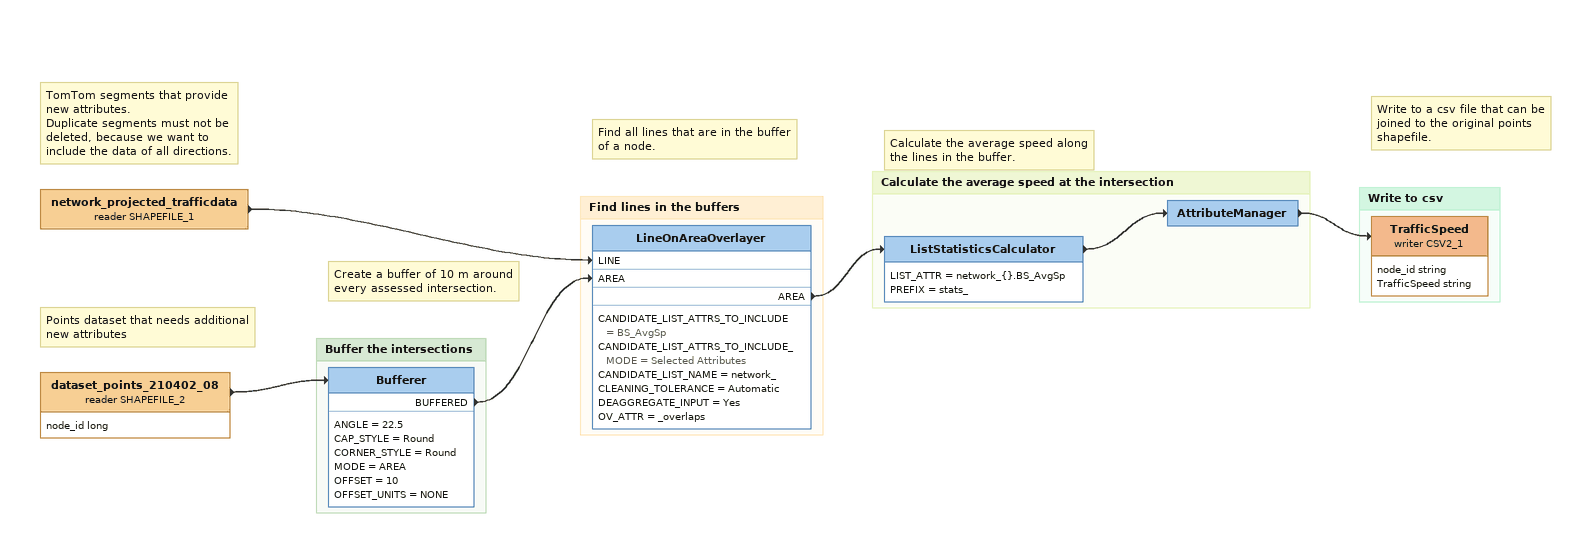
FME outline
Note: TomTom segments that provide new attributes. / Duplicate segments must not be deleted, because we want to include the data of all directions.
Note: Find all lines that are in the buffer of a node.
Note: Calculate the average speed along the lines in the buffer.
Note: Write to a csv file that can be joined to the original points shapefile.
network_projected_trafficdata (reader SHAPEFILE_1)
    -> LineOnAreaOverlayer [LINE]
Note: Points dataset that needs additional new attributes
Note: Create a buffer of 10 m around every assessed intersection.
dataset_points_210402_08 (reader SHAPEFILE_2)
    attributes: node_id long
    -> Bufferer

Bookmark: Buffer the intersections
Bufferer
    ANGLE = 22.5
    CAP_STYLE = Round
    CORNER_STYLE = Round
    MODE = AREA
    OFFSET = 10
    OFFSET_UNITS = NONE
    BUFFERED -> LineOnAreaOverlayer [AREA]

Bookmark: Find lines in the buffers
LineOnAreaOverlayer
    CANDIDATE_LIST_ATTRS_TO_INCLUDE = BS_AvgSp
    CANDIDATE_LIST_ATTRS_TO_INCLUDE_MODE = Selected Attributes
    CANDIDATE_LIST_NAME = network_
    CLEANING_TOLERANCE = Automatic
    DEAGGREGATE_INPUT = Yes
    OV_ATTR = _overlaps
    AREA -> ListStatisticsCalculator

Bookmark: Calculate the average speed at the intersection
ListStatisticsCalculator
    LIST_ATTR = network_{}.BS_AvgSp
    PREFIX = stats_
    -> AttributeManager
AttributeManager
    -> TrafficSpeed (writer CSV2_1)

Bookmark: Write to csv
TrafficSpeed (writer CSV2_1)
    attributes: node_id string, TrafficSpeed string
